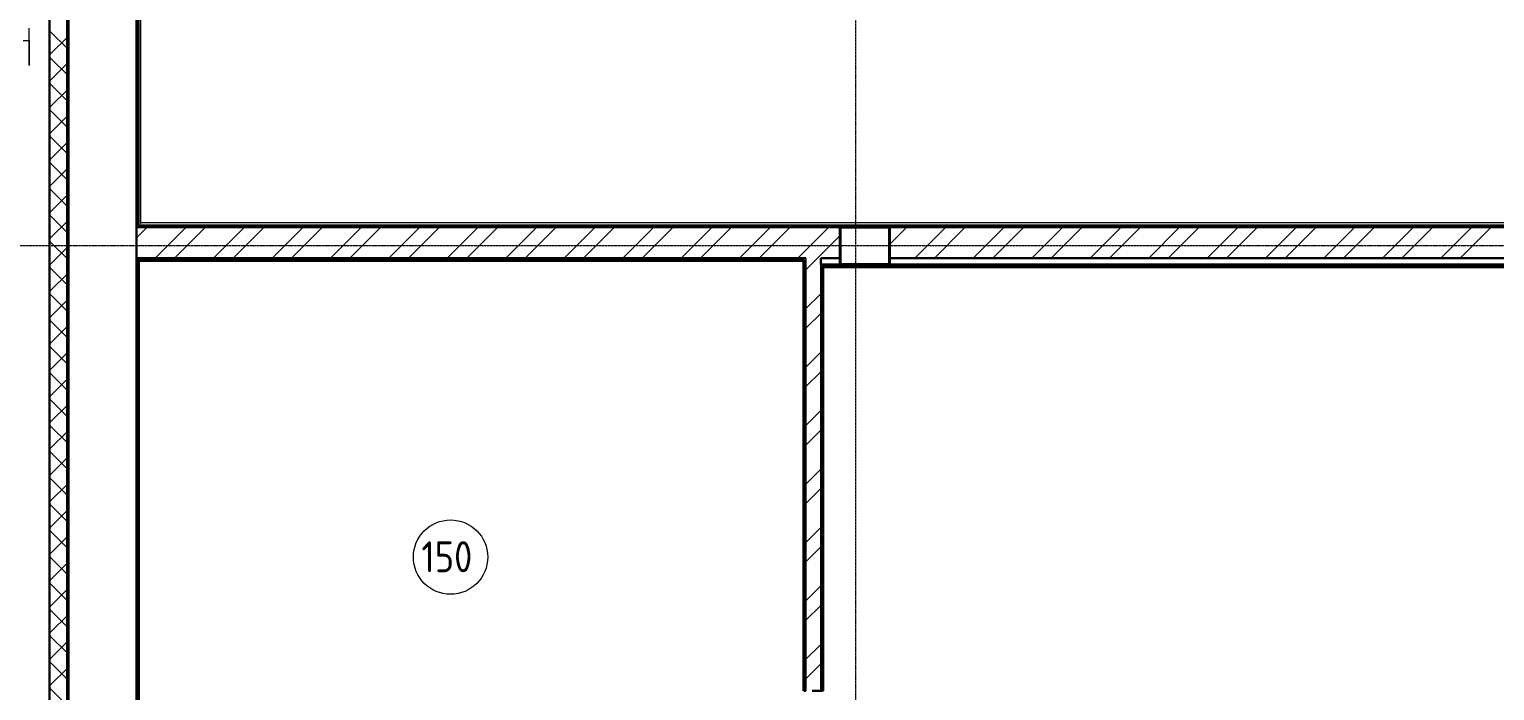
# Model space of a CAD drawing. Header units: millimetres. Extents: x -215207 to 92095, y -30385 to 123050.
# Drawn here: x -200800 to -188978, y 22151 to 27489 of the extents above; entities that cross this region are included whole.
import ezdxf

# ---------------------------------------------------------------- set-up
doc = ezdxf.new("R2010")
doc.units = ezdxf.units.MM
doc.linetypes.add('ADSK_Линия сетки', pattern=[25, 20, -2.5, 0, -2.5])
for name, color, linetype, lineweight in [('Марки помещений', 7, 'Continuous', 20), ('Несущие колонны', 7, 'Continuous', 20), ('Ограждение', 7, 'Continuous', 9), ('Оси', 7, 'Continuous', 9), ('Стены внутренние', 7, 'Continuous', 20), ('Стены наружные', 7, 'Continuous', 20), ('Стены штриховка', 7, 'Continuous', 9)]:
    doc.layers.add(name, color=color, linetype=linetype, lineweight=lineweight)
doc.styles.add('GOST Common_3', font='GOST_Common.ttf', dxfattribs={"width": 0.9, "height": 2.5})

# ---------------------------------------------------------------- blocks, each defined once
blk = doc.blocks.new('1 этаж 21082025')
at = {"layer": 'Марки помещений'}
blk.add_circle((2533, -8212), 300, dxfattribs=at)
at = {"layer": 'Несущие колонны', "lineweight": 40}
for p, q in [((5675, -5550), (6075, -5550)), ((5675, -5850), (5675, -5550)), ((6075, -5550), (5675, -5550)), ((6075, -5550), (6075, -5850)), ((5675, -5800), (5675, -5850)), ((6075, -5850), (5675, -5850)), ((6075, -5850), (6075, -5800))]:
    blk.add_line(p, q, dxfattribs=at)
at = {"layer": 'Несущие колонны'}
for p, q in [((5675, -5550), (5675, -5800)), ((6075, -5800), (6075, -5550)), ((5675, -5850), (6075, -5850))]:
    blk.add_line(p, q, dxfattribs=at)
at = {"layer": 'Ограждение'}
for p, q in [((35, -5515), (35, -200)), ((-865, -4043), (-865, -3943)), ((-915, -4043), (-865, -4043)), ((-865, -4043), (-865, -4051)), ((-865, -4045), (-865, -4043)), ((-865, -4053), (-865, -4045)), ((-865, -4051), (-865, -4059)), ((-865, -4061), (-865, -4053)), ((-865, -4059), (-865, -4067)), ((-865, -4069), (-865, -4061)), ((-865, -4067), (-865, -4075)), ((-865, -4077), (-865, -4069)), ((-865, -4075), (-865, -4083)), ((-865, -4085), (-865, -4077)), ((-865, -4083), (-865, -4091)), ((-865, -4093), (-865, -4085)), ((-865, -4091), (-865, -4098)), ((-865, -4100), (-865, -4093)), ((-865, -4098), (-865, -4106)), ((-865, -4108), (-865, -4100)), ((-865, -4106), (-865, -4113)), ((-865, -4115), (-865, -4108)), ((-865, -4113), (-865, -4121)), ((-865, -4123), (-865, -4115)), ((-865, -4121), (-865, -4128)), ((-865, -4130), (-865, -4123)), ((-865, -4128), (-865, -4135)), ((-865, -4137), (-865, -4130)), ((-865, -4135), (-865, -4142)), ((-865, -4144), (-865, -4137)), ((-865, -4142), (-865, -4149)), ((-865, -4151), (-865, -4144)), ((-865, -4149), (-865, -4156)), ((-865, -4158), (-865, -4151)), ((-865, -4156), (-865, -4162)), ((-865, -4164), (-865, -4158)), ((-865, -4162), (-865, -4169)), ((-865, -4170), (-865, -4164)), ((-865, -4169), (-865, -4175)), ((-865, -4176), (-865, -4170)), ((-865, -4175), (-865, -4181)), ((-865, -4182), (-865, -4176)), ((-865, -4181), (-865, -4186)), ((-865, -4188), (-865, -4182)), ((-865, -4186), (-865, -4192)), ((-865, -4193), (-865, -4188)), ((-865, -4192), (-865, -4197)), ((-865, -4199), (-865, -4193)), ((-865, -4197), (-865, -4202)), ((-865, -4203), (-865, -4199)), ((-865, -4202), (-865, -4207)), ((-865, -4208), (-865, -4203)), ((-865, -4207), (-865, -4211)), ((-865, -4212), (-865, -4208)), ((-865, -4211), (-865, -4215)), ((-865, -4217), (-865, -4212)), ((-865, -4215), (-865, -4219)), ((-865, -4220), (-865, -4217)), ((-865, -4219), (-865, -4223)), ((-865, -4224), (-865, -4220)), ((-865, -4223), (-865, -4226)), ((-865, -4227), (-865, -4224)), ((-865, -4226), (-865, -4229)), ((-865, -4230), (-865, -4227)), ((-865, -4229), (-865, -4232)), ((-865, -4233), (-865, -4230)), ((-865, -4232), (-865, -4235)), ((-865, -4235), (-865, -4233)), ((-865, -4235), (-865, -4237)), ((-865, -4237), (-865, -4235)), ((-865, -4237), (-865, -4239)), ((-865, -4239), (-865, -4237)), ((-865, -4239), (-865, -4240)), ((-865, -4240), (-865, -4239)), ((-865, -4240), (-865, -4241)), ((-865, -4242), (-865, -4240)), ((-865, -4241), (-865, -4242)), ((-865, -4242), (-865, -4243)), ((-865, -4243), (-865, -4242)), ((-865, -4242), (-865, -4242)), ((-865, -4243), (-865, -4244)), ((-865, -4243), (-865, -4243)), ((-865, -4243), (-865, -4243)), ((-865, -4243), (-865, -4243)), ((14090, -5515), (35, -5515)), ((15, -5815), (25, -5825)), ((25, -5825), (5375, -5825)), ((25, -11200), (25, -5825)), ((5375, -5825), (5385, -5815)), ((5375, -5825), (5375, -9290)), ((5535, -5865), (5545, -5875)), ((5545, -5875), (21235, -5875)), ((5545, -9290), (5545, -5875)), ((5385, -9290), (5375, -9290)), ((5545, -9290), (5535, -9290))]:
    blk.add_line(p, q, dxfattribs=at)
blk.add_open_spline([(35, -5515), (35, -5515), (35, -5515), (35, -5515), (34, -5516), (34, -5516), (34, -5516), (33, -5517), (33, -5517), (33, -5517), (32, -5518), (32, -5518), (31, -5519), (30, -5520), (30, -5520)], degree=3, knots=[0, 0, 0, 0, 0.166667, 0.25, 0.333333, 0.416667, 0.458333, 0.5, 0.583333, 0.666667, 0.708333, 0.75, 0.833333, 1, 1, 1, 1], dxfattribs=at)
at = {"layer": 'Оси', "linetype": 'ADSK_Линия сетки'}
for p, q in [((0, 5351), (0, -14846)), ((5800, 5351), (5800, -14846)), ((58165, -5700), (-14072, -5700))]:
    blk.add_line(p, q, dxfattribs=at)
at = {"layer": 'Стены внутренние', "lineweight": 30}
blk.add_line((-702, 702), (-702, -12102), dxfattribs=at)
at = {"layer": 'Стены внутренние', "linetype": 'Continuous', "lineweight": 9}
for p, q in [((-550, -4117), (-700, -3967)), ((-700, -4157), (-550, -4007)), ((-550, -4329), (-700, -4179)), ((-700, -4369), (-550, -4219)), ((-550, -4541), (-700, -4391)), ((-700, -4582), (-550, -4432)), ((-700, -4611), (-702, -4608)), ((-550, -4753), (-700, -4603)), ((-700, -4794), (-550, -4644)), ((-550, -4965), (-700, -4815)), ((-700, -5006), (-550, -4856)), ((-550, -5178), (-700, -5028)), ((-700, -5218), (-550, -5068)), ((-550, -5390), (-700, -5240)), ((-700, -5430), (-550, -5280)), ((-700, -5411), (-702, -5414)), ((-550, -5602), (-700, -5452)), ((-700, -5642), (-550, -5492)), ((-550, -5814), (-700, -5664)), ((-700, -5854), (-550, -5704)), ((-550, -6026), (-700, -5876)), ((-700, -6067), (-550, -5917)), ((-550, -6238), (-700, -6088)), ((-700, -6279), (-550, -6129)), ((-550, -6450), (-700, -6300)), ((-700, -6491), (-550, -6341)), ((-550, -6663), (-700, -6513)), ((-700, -6703), (-550, -6553)), ((-550, -6875), (-700, -6725)), ((-700, -6915), (-550, -6765)), ((-550, -7087), (-700, -6937)), ((-700, -7127), (-550, -6977)), ((-550, -7299), (-700, -7149)), ((-700, -7339), (-550, -7189)), ((-550, -7511), (-700, -7361)), ((-700, -7551), (-550, -7401)), ((-550, -7723), (-700, -7573)), ((-700, -7764), (-550, -7614)), ((-550, -7935), (-700, -7785)), ((-700, -7849), (-702, -7853)), ((-700, -7976), (-550, -7826)), ((-550, -8147), (-700, -7997)), ((-700, -8188), (-550, -8038)), ((-550, -8360), (-700, -8210)), ((-700, -8400), (-550, -8250)), ((-550, -8572), (-700, -8422)), ((-700, -8612), (-550, -8462)), ((-550, -8784), (-700, -8634)), ((-700, -8824), (-550, -8674)), ((-550, -8996), (-700, -8846)), ((-700, -9036), (-550, -8886)), ((-700, -9082), (-702, -9078)), ((-550, -9208), (-700, -9058)), ((-700, -9249), (-550, -9099)), ((-550, -9420), (-700, -9270)), ((-700, -9285), (-700, -9285))]:
    blk.add_line(p, q, dxfattribs=at)
at = {"layer": 'Стены наружные', "lineweight": 30}
for p, q in [((-560, 550), (-560, -11950)), ((-550, -11950), (-550, 550)), ((0, 0), (0, -11300)), ((15, -5535), (15, -20)), ((0, -5550), (14090, -5550)), ((14090, -5535), (15, -5535)), ((0, -5800), (5400, -5800)), ((15, -5815), (5385, -5815)), ((15, -11220), (15, -5815)), ((5385, -5815), (5385, -9290)), ((5520, -5850), (5520, -5800)), ((5520, -5800), (5675, -5800)), ((5675, -5850), (5520, -5850)), ((5535, -9290), (5535, -5865)), ((5535, -5865), (21245, -5865)), ((6075, -5800), (11712, -5800)), ((11712, -5850), (6075, -5850)), ((5385, -9290), (5400, -9290)), ((5450, -9290), (5535, -9290))]:
    blk.add_line(p, q, dxfattribs=at)
at = {"layer": 'Стены наружные', "linetype": 'Continuous', "lineweight": 9}
for p, q in [((-550, -3960), (-560, -3960)), ((-550, -4060), (-560, -4060)), ((-550, -4160), (-560, -4160)), ((-550, -4260), (-560, -4260)), ((-550, -4360), (-560, -4360)), ((0, -4306), (15, -4291)), ((-550, -4460), (-560, -4460)), ((-550, -4560), (-560, -4560)), ((-550, -4660), (-560, -4660)), ((0, -4730), (15, -4715)), ((-550, -4760), (-560, -4760)), ((-550, -4860), (-560, -4860)), ((-550, -4960), (-560, -4960)), ((-550, -5060), (-560, -5060)), ((-550, -5160), (-560, -5160)), ((0, -5154), (15, -5139)), ((-550, -5260), (-560, -5260)), ((-550, -5360), (-560, -5360)), ((-550, -5460), (-560, -5460)), ((0, -5636), (86, -5550)), ((29, -5550), (44, -5535)), ((150, -5800), (400, -5550)), ((307, -5800), (557, -5550)), ((453, -5550), (468, -5535)), ((621, -5800), (871, -5550)), ((779, -5800), (1029, -5550)), ((877, -5550), (892, -5535)), ((1093, -5800), (1343, -5550)), ((1250, -5800), (1500, -5550)), ((1301, -5550), (1316, -5535)), ((1564, -5800), (1814, -5550)), ((1721, -5800), (1971, -5550)), ((1726, -5550), (1741, -5535)), ((2036, -5800), (2286, -5550)), ((2150, -5550), (2165, -5535)), ((2193, -5800), (2443, -5550)), ((2507, -5800), (2757, -5550)), ((2574, -5550), (2589, -5535)), ((2664, -5800), (2914, -5550)), ((2979, -5800), (3229, -5550)), ((2999, -5550), (3014, -5535)), ((3136, -5800), (3386, -5550)), ((3423, -5550), (3438, -5535)), ((3450, -5800), (3700, -5550)), ((3607, -5800), (3857, -5550)), ((3847, -5550), (3862, -5535)), ((3922, -5800), (4172, -5550)), ((4079, -5800), (4329, -5550)), ((4271, -5550), (4286, -5535)), ((4393, -5800), (4643, -5550)), ((4550, -5800), (4800, -5550)), ((4696, -5550), (4711, -5535)), ((4865, -5800), (5115, -5550)), ((5022, -5800), (5272, -5550)), ((5120, -5550), (5135, -5535)), ((5336, -5800), (5586, -5550)), ((5544, -5550), (5559, -5535)), ((5968, -5550), (5983, -5535)), ((6075, -5690), (6215, -5550)), ((6279, -5800), (6529, -5550)), ((6393, -5550), (6408, -5535)), ((6436, -5800), (6686, -5550)), ((6750, -5800), (7000, -5550)), ((6817, -5550), (6832, -5535)), ((6908, -5800), (7158, -5550)), ((7222, -5800), (7472, -5550)), ((7241, -5550), (7256, -5535)), ((7379, -5800), (7629, -5550)), ((7665, -5550), (7680, -5535)), ((7693, -5800), (7943, -5550)), ((7850, -5800), (8100, -5550)), ((8090, -5550), (8105, -5535)), ((8165, -5800), (8415, -5550)), ((8322, -5800), (8572, -5550)), ((8514, -5550), (8529, -5535)), ((8636, -5800), (8886, -5550)), ((8793, -5800), (9043, -5550)), ((8938, -5550), (8953, -5535)), ((9108, -5800), (9358, -5550)), ((9265, -5800), (9515, -5550)), ((9362, -5550), (9377, -5535)), ((9579, -5800), (9829, -5550)), ((9736, -5800), (9986, -5550)), ((9787, -5550), (9802, -5535)), ((10051, -5800), (10301, -5550)), ((10208, -5800), (10458, -5550)), ((10211, -5550), (10226, -5535)), ((10522, -5800), (10772, -5550)), ((10635, -5550), (10650, -5535)), ((10679, -5800), (10929, -5550)), ((-550, -5560), (-560, -5560)), ((-550, -5660), (-560, -5660)), ((5493, -5800), (5675, -5618)), ((-550, -5760), (-560, -5760)), ((-550, -5860), (-560, -5860)), ((536, -5815), (536, -5800)), ((1136, -5815), (1136, -5800)), ((1736, -5815), (1736, -5800)), ((2336, -5815), (2336, -5800)), ((2936, -5815), (2936, -5800)), ((3536, -5815), (3536, -5800)), ((4136, -5815), (4136, -5800)), ((4736, -5815), (4736, -5800)), ((5336, -5815), (5336, -5800)), ((5400, -5893), (5493, -5800)), ((5936, -5865), (5936, -5850)), ((6536, -5865), (6536, -5850)), ((7136, -5865), (7136, -5850)), ((7736, -5865), (7736, -5850)), ((8336, -5865), (8336, -5850)), ((8936, -5865), (8936, -5850)), ((9536, -5865), (9536, -5850)), ((10136, -5865), (10136, -5850)), ((10736, -5865), (10736, -5850)), ((-550, -5960), (-560, -5960)), ((0, -6003), (15, -5988)), ((5520, -5998), (5535, -5983)), ((-550, -6060), (-560, -6060)), ((5385, -6133), (5400, -6118)), ((5400, -6207), (5520, -6087)), ((-550, -6160), (-560, -6160)), ((-550, -6260), (-560, -6260)), ((5400, -6365), (5520, -6245)), ((-550, -6360), (-560, -6360)), ((-550, -6460), (-560, -6460)), ((0, -6427), (15, -6412)), ((5520, -6423), (5535, -6408)), ((-550, -6560), (-560, -6560)), ((5385, -6558), (5400, -6543)), ((5400, -6679), (5520, -6559)), ((-550, -6660), (-560, -6660)), ((5400, -6836), (5520, -6716)), ((-550, -6760), (-560, -6760)), ((0, -6851), (15, -6836)), ((5520, -6847), (5535, -6832)), ((-550, -6860), (-560, -6860)), ((-550, -6960), (-560, -6960)), ((5385, -6982), (5400, -6967)), ((-550, -7060), (-560, -7060)), ((5400, -7150), (5520, -7030)), ((-550, -7160), (-560, -7160)), ((5400, -7308), (5520, -7188)), ((-550, -7260), (-560, -7260)), ((0, -7276), (15, -7261)), ((5520, -7271), (5535, -7256)), ((-550, -7360), (-560, -7360)), ((5385, -7406), (5400, -7391)), ((-550, -7460), (-560, -7460)), ((-550, -7560), (-560, -7560)), ((5400, -7622), (5520, -7502)), ((-550, -7660), (-560, -7660)), ((5400, -7779), (5520, -7659)), ((5520, -7695), (5535, -7680)), ((-550, -7760), (-560, -7760)), ((0, -7700), (15, -7685)), ((-550, -7860), (-560, -7860)), ((5385, -7830), (5400, -7815)), ((-550, -7960), (-560, -7960)), ((5400, -8093), (5520, -7973)), ((-550, -8060), (-560, -8060)), ((0, -8124), (15, -8109)), ((5400, -8250), (5520, -8130)), ((5520, -8120), (5535, -8105)), ((-550, -8160), (-560, -8160)), ((-550, -8260), (-560, -8260)), ((5385, -8255), (5400, -8240)), ((-550, -8360), (-560, -8360)), ((-550, -8460), (-560, -8460)), ((5400, -8565), (5520, -8445)), ((-550, -8560), (-560, -8560)), ((0, -8549), (15, -8534)), ((5400, -8722), (5520, -8602)), ((5520, -8544), (5535, -8529)), ((-550, -8660), (-560, -8660)), ((5385, -8679), (5400, -8664)), ((-550, -8760), (-560, -8760)), ((-550, -8860), (-560, -8860)), ((-550, -8960), (-560, -8960)), ((0, -8973), (15, -8958)), ((5400, -9036), (5520, -8916)), ((5520, -8968), (5535, -8953)), ((-550, -9060), (-560, -9060)), ((5385, -9103), (5400, -9088)), ((5400, -9193), (5520, -9073)), ((-550, -9160), (-560, -9160)), ((-550, -9260), (-560, -9260))]:
    blk.add_line(p, q, dxfattribs=at)
at = {"layer": 'Стены наружные'}
for p, q in [((5675, -5800), (5675, -5550)), ((6075, -5550), (6075, -5800)), ((6075, -5850), (5675, -5850))]:
    blk.add_line(p, q, dxfattribs=at)
at = {"layer": 'Стены штриховка'}
for p, q in [((-700, -12102), (-700, 702)), ((15, -5815), (0, -5815)), ((5385, -5815), (5385, -5800)), ((5400, -5800), (5400, -9290)), ((5520, -9290), (5520, -5850)), ((5535, -5850), (5535, -5865))]:
    blk.add_line(p, q, dxfattribs=at)
at = {"layer": 'Марки помещений', "style": 'GOST Common_3', "width": 0.9}
blk.add_text('150', height=250, dxfattribs=at).set_placement((2298, -8334))

msp = doc.modelspace()

# ---------------------------------------------------------------- block references
msp.add_blockref('1 этаж 21082025', (-199934.8, 31441.4))

doc.saveas('drawing.dxf')
